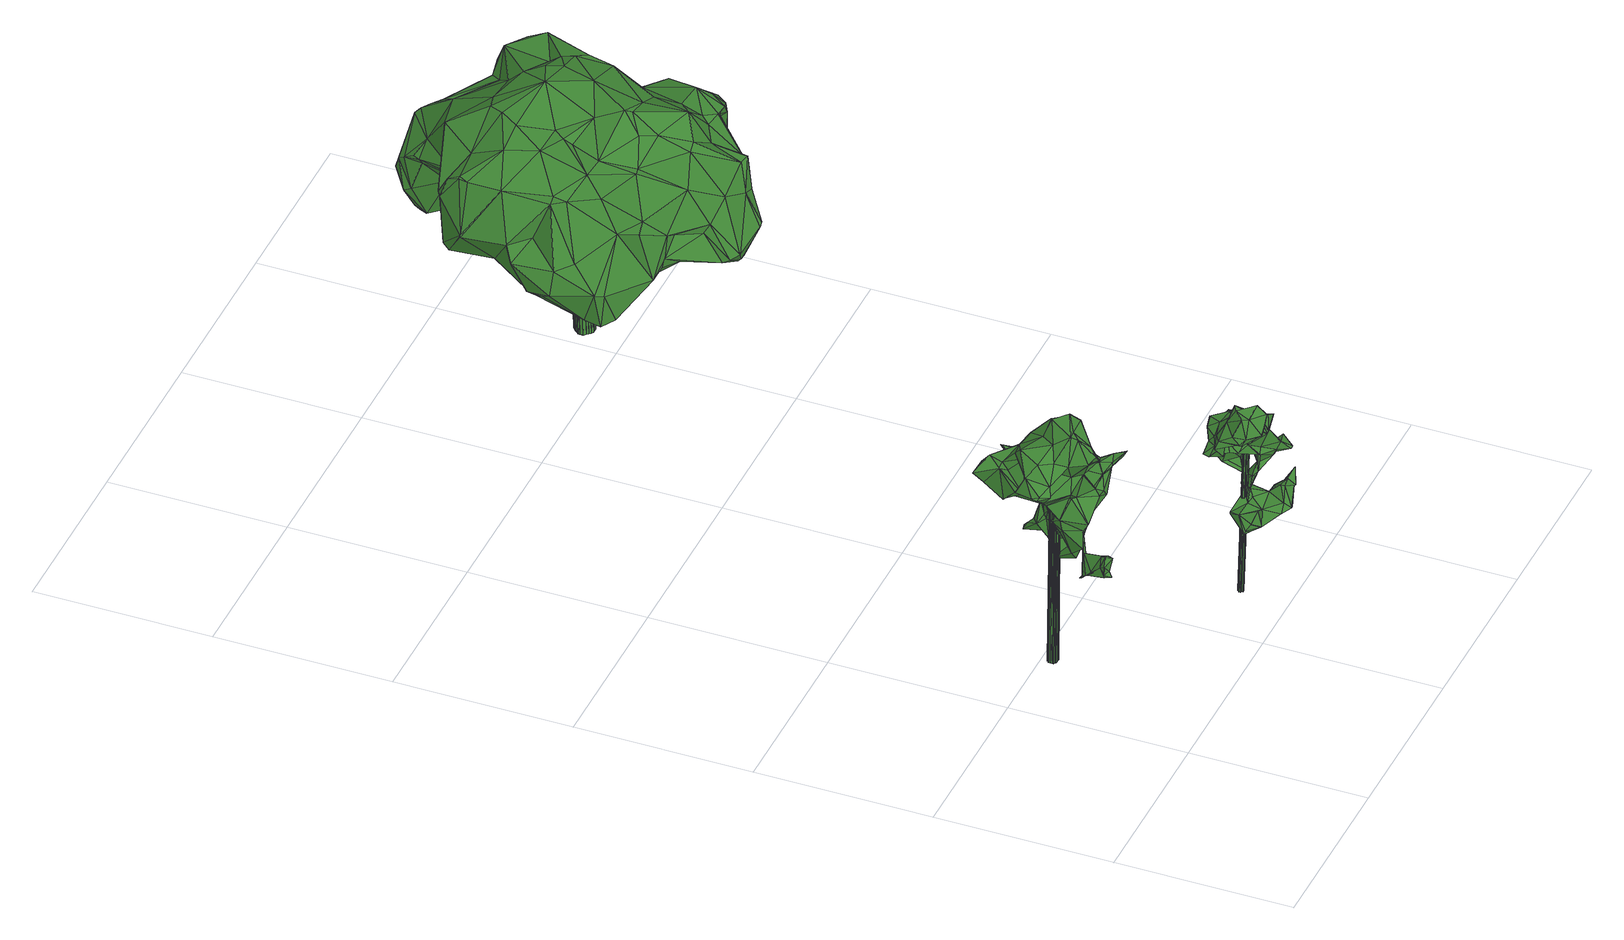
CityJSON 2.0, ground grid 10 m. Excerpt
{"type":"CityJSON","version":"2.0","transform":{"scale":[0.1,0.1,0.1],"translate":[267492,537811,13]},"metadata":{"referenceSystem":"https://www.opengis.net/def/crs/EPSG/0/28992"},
"CityObjects":{
"tree1":{"type":"SolitaryVegetationObject","attributes":{"gtid":152,"crown_width_m":7.51,"crown_median_z":24.7,"crown_r50_m":0.394,"crown_porosity":0.918,"trunk_H_m":10.94,"trunk_DBH_m":0.49,"trunk_radius_m":0.245,"trunk_base_height_m":13.76,"original_gtid":"168"},"geometry":[{"type":"MultiSurface","lod":"3","boundaries":[[[0,1,2]],[[3,4,5]],[[6,7,8]],[[5,4,9]],[[10,11,12]],[[13,14,10]],[[15,16,17]],[[13,18,14]],[[13,19,18]],[[3,14,18]],[[20,21,22]],[[23,22,21]],[[24,25,26]],[[27,28,29]],[[30,31,32]],[[33,34,35]],[[27,17,36]],[[37,38,39]],[[37,39,40]],[[3,41,4]],[[42,43,44]],[[45,46,47]],[[11,14,5]],[[48,49,50]],[[51,52,45]],[[5,14,3]],[[28,53,54]],[[55,56,57]],[[11,10,58]],[[14,11,58]],[[49,42,50]],[[43,42,49]],[[59,60,61]],[[62,63,64]],[[14,58,10]],[[65,54,53]],[[65,66,54]],[[67,46,45]],[[65,53,59]],[[68,8,7]],[[68,23,21]],[[69,70,71]],[[72,73,74]],[[16,64,63]],[[62,16,63]],[[75,29,76]],[[16,36,17]],[[59,53,56]],[[77,57,29]],[[78,79,80]],[[81,82,83]],[[84,85,15]],[[86,69,87]],[[86,88,51]],[[30,62,64]],[[89,90,91]],[[92,93,94]],[[25,95,96]],[[97,23,7]],[[68,7,23]],[[98,20,22]],[[99,100,6]],[[99,40,100]],[[98,22,101]],[[98,101,102]],[[103,104,88]],[[6,100,105]],[[106,105,100]],[[106,100,107]],[[108,109,110]],[[111,112,113]],[[114,67,115]],[[116,117,118]],[[25,119,95]],[[74,120,73]],[[28,54,29]],[[117,121,111]],[[44,43,122]],[[123,76,66]],[[64,15,30]],[[90,2,124]],[[1,124,2]],[[52,104,125]],[[126,127,128]],[[129,128,127]],[[130,131,132]],[[9,4,133]],[[61,24,134]],[[135,31,9]],[[136,31,135]],[[44,137,73]],[[44,73,120]],[[138,80,139]],[[78,80,138]],[[87,140,141]],[[121,117,142]],[[143,109,73]],[[144,109,143]],[[48,43,49]],[[94,145,146]],[[119,25,147]],[[36,56,27]],[[4,41,133]],[[67,45,34]],[[67,34,115]],[[71,70,87]],[[148,103,149]],[[88,149,103]],[[15,64,16]],[[127,142,116]],[[150,70,151]],[[56,15,27]],[[152,10,12]],[[30,153,31]],[[30,85,153]],[[144,154,61]],[[74,155,0]],[[20,8,21]],[[156,157,92]],[[152,12,26]],[[158,159,160]],[[108,73,109]],[[123,12,161]],[[123,161,76]],[[131,162,40]],[[98,8,20]],[[21,8,68]],[[132,131,101]],[[114,163,67]],[[47,164,165]],[[33,115,34]],[[166,35,167]],[[166,33,35]],[[115,33,145]],[[129,127,116]],[[126,128,168]],[[162,37,40]],[[148,38,158]],[[168,110,126]],[[159,126,110]],[[130,132,97]],[[169,66,59]],[[121,39,38]],[[159,158,37]],[[144,91,170]],[[144,170,119]],[[86,87,141]],[[86,141,113]],[[117,111,118]],[[87,69,71]],[[171,136,78]],[[102,99,98]],[[165,140,47]],[[87,47,140]],[[144,89,91]],[[90,41,91]],[[125,104,103]],[[48,50,120]],[[111,113,141]],[[118,111,141]],[[150,151,51]],[[172,80,173]],[[174,37,39]],[[135,175,176]],[[48,122,43]],[[128,137,168]],[[74,122,48]],[[154,119,147]],[[52,51,104]],[[97,132,101]],[[99,6,98]],[[177,157,156]],[[125,83,52]],[[94,146,156]],[[177,156,146]],[[75,76,161]],[[62,30,32]],[[112,178,88]],[[16,179,171]],[[16,32,179]],[[62,32,16]],[[31,179,32]],[[45,83,34]],[[35,34,83]],[[133,135,9]],[[96,26,25]],[[26,134,24]],[[0,2,74]],[[136,79,78]],[[163,1,180]],[[6,8,98]],[[88,104,51]],[[180,1,0]],[[148,158,125]],[[125,103,148]],[[142,174,121]],[[120,181,180]],[[93,182,176]],[[135,133,124]],[[135,124,175]],[[163,180,181]],[[5,9,183]],[[5,183,11]],[[93,92,166]],[[175,114,115]],[[145,175,115]],[[120,180,0]],[[16,171,184]],[[3,18,41]],[[19,41,18]],[[171,179,136]],[[31,136,179]],[[15,85,30]],[[152,26,96]],[[143,73,72]],[[75,185,29]],[[85,185,153]],[[45,52,83]],[[181,120,74]],[[94,93,176]],[[135,176,136]],[[38,148,149]],[[24,147,25]],[[121,174,39]],[[99,102,131]],[[99,131,40]],[[16,184,36]],[[74,2,72]],[[116,142,117]],[[67,163,129]],[[111,178,112]],[[121,178,111]],[[59,186,60]],[[126,174,127]],[[9,31,153]],[[47,187,164]],[[116,118,187]],[[90,72,2]],[[142,127,174]],[[174,126,37]],[[10,152,13]],[[96,13,152]],[[116,188,129]],[[187,188,116]],[[149,121,38]],[[83,189,80]],[[108,110,168]],[[6,190,7]],[[191,190,6]],[[11,161,12]],[[61,169,59]],[[144,61,60]],[[154,144,170]],[[154,170,119]],[[187,47,46]],[[158,189,125]],[[101,131,102]],[[56,27,57]],[[90,124,192]],[[90,192,41]],[[84,15,56]],[[153,183,9]],[[133,192,124]],[[41,192,133]],[[75,183,153]],[[11,183,161]],[[75,161,183]],[[97,190,130]],[[37,158,38]],[[141,165,193]],[[89,72,90]],[[59,56,186]],[[138,186,184]],[[191,105,162]],[[158,194,195]],[[129,196,128]],[[45,47,150]],[[153,185,75]],[[2,114,175]],[[175,124,2]],[[129,181,196]],[[163,2,1]],[[163,114,2]],[[101,22,97]],[[97,22,23]],[[69,151,70]],[[19,91,41]],[[120,155,48]],[[0,155,120]],[[171,78,138]],[[184,171,138]],[[195,60,186]],[[184,56,36]],[[106,197,105]],[[61,154,24]],[[74,48,155]],[[7,190,97]],[[191,6,105]],[[108,168,44]],[[113,112,88]],[[113,88,86]],[[69,86,51]],[[93,82,182]],[[166,167,82]],[[166,82,93]],[[81,79,176]],[[182,82,81]],[[198,170,199]],[[46,188,187]],[[67,188,46]],[[129,188,67]],[[136,176,79]],[[79,173,80]],[[175,145,176]],[[77,55,57]],[[94,176,145]],[[81,176,182]],[[123,66,134]],[[95,119,198]],[[50,44,120]],[[137,44,168]],[[50,42,44]],[[123,134,12]],[[129,163,181]],[[29,185,77]],[[149,200,121]],[[26,12,134]],[[83,125,189]],[[82,167,83]],[[35,83,167]],[[165,164,193]],[[201,72,89]],[[141,193,118]],[[186,56,184]],[[27,56,28]],[[53,28,56]],[[59,66,65]],[[191,162,130]],[[29,66,76]],[[54,66,29]],[[61,134,169]],[[66,169,134]],[[197,100,40]],[[160,159,202]],[[185,55,77]],[[85,84,55]],[[55,185,85]],[[88,200,149]],[[55,84,56]],[[24,154,147]],[[96,95,198]],[[96,198,13]],[[13,198,19]],[[170,198,119]],[[15,17,27]],[[201,143,72]],[[201,144,143]],[[201,89,144]],[[57,27,29]],[[191,130,190]],[[108,44,73]],[[122,73,44]],[[122,74,73]],[[40,39,197]],[[197,107,100]],[[106,107,197]],[[178,121,200]],[[178,200,88]],[[131,130,162]],[[105,197,162]],[[197,39,162]],[[51,45,150]],[[203,204,92]],[[166,92,204]],[[87,70,150]],[[87,150,47]],[[141,140,165]],[[39,37,162]],[[159,37,126]],[[51,151,69]],[[128,196,137]],[[73,137,196]],[[74,196,181]],[[73,196,74]],[[198,199,19]],[[91,199,170]],[[91,19,199]],[[164,187,193]],[[83,172,81]],[[83,80,172]],[[166,146,33]],[[204,203,146]],[[204,146,166]],[[33,146,145]],[[144,202,109]],[[60,202,144]],[[110,109,202]],[[110,202,159]],[[172,173,81]],[[79,81,173]],[[118,193,187]],[[202,60,194]],[[160,202,194]],[[195,194,60]],[[138,189,186]],[[138,139,189]],[[80,189,139]],[[158,160,194]],[[158,195,189]],[[195,186,189]],[[92,94,156]],[[203,157,177]],[[203,92,157]],[[203,177,146]],[[205,206,207]],[[205,207,208]],[[208,207,209]],[[208,209,210]],[[207,206,211]],[[207,211,209]],[[211,206,212]],[[211,212,209]],[[209,212,213]],[[209,213,210]],[[212,206,214]],[[212,214,213]],[[213,214,215]],[[213,215,210]],[[214,206,216]],[[214,216,215]],[[215,216,217]],[[215,217,210]],[[217,216,218]],[[217,218,210]],[[216,206,219]],[[216,219,218]],[[218,219,220]],[[218,220,210]],[[219,206,221]],[[219,221,220]],[[220,221,222]],[[220,222,210]],[[221,206,223]],[[221,223,222]],[[222,223,224]],[[222,224,210]],[[223,206,225]],[[223,225,224]],[[224,225,226]],[[224,226,210]],[[225,206,227]],[[225,227,226]],[[226,227,228]],[[226,228,210]],[[227,206,229]],[[227,229,228]],[[228,229,230]],[[228,230,210]],[[229,206,231]],[[229,231,230]],[[230,231,232]],[[230,232,210]],[[231,206,233]],[[231,233,232]],[[233,206,234]],[[233,234,232]],[[232,234,235]],[[232,235,210]],[[234,206,236]],[[234,236,235]],[[235,236,237]],[[235,237,210]],[[236,206,238]],[[236,238,237]],[[237,238,239]],[[237,239,210]],[[238,206,240]],[[238,240,239]],[[240,206,241]],[[240,241,239]],[[239,241,242]],[[239,242,210]],[[241,206,243]],[[241,243,242]],[[243,206,205]],[[243,205,242]],[[242,205,208]],[[242,208,210]]]}]},
"tree2":{"type":"SolitaryVegetationObject","attributes":{"gtid":309,"crown_width_m":4.74,"crown_median_z":22.27,"crown_r50_m":0.305,"crown_porosity":0.928,"trunk_H_m":8.73,"trunk_DBH_m":0.252,"trunk_radius_m":0.126,"trunk_base_height_m":13.54,"original_gtid":"348"},"geometry":[{"type":"MultiSurface","lod":"3","boundaries":[[[244,245,246]],[[247,248,249]],[[247,249,250]],[[251,252,253]],[[254,255,256]],[[257,258,259]],[[260,261,262]],[[263,264,265]],[[263,265,266]],[[267,268,269]],[[270,271,272]],[[273,245,244]],[[273,244,274]],[[256,275,276]],[[254,256,276]],[[277,249,248]],[[274,278,273]],[[279,280,281]],[[282,283,284]],[[285,254,286]],[[273,278,287]],[[259,288,278]],[[259,278,274]],[[289,290,291]],[[292,285,286]],[[257,259,274]],[[259,258,250]],[[293,294,292]],[[264,294,293]],[[266,295,268]],[[296,297,298]],[[296,298,299]],[[285,292,300]],[[301,302,303]],[[283,302,301]],[[304,305,306]],[[307,308,309]],[[290,310,291]],[[286,293,292]],[[300,311,251]],[[312,268,313]],[[314,315,316]],[[282,317,318]],[[270,319,271]],[[286,254,276]],[[273,320,245]],[[269,295,321]],[[284,283,322]],[[266,312,263]],[[268,312,266]],[[244,257,274]],[[323,270,324]],[[325,313,312]],[[246,257,244]],[[326,257,246]],[[293,286,276]],[[258,247,250]],[[327,328,247]],[[291,329,330]],[[259,250,288]],[[303,331,301]],[[270,332,333]],[[263,334,316]],[[252,251,311]],[[300,292,255]],[[294,292,300]],[[335,336,337]],[[338,336,335]],[[339,282,340]],[[281,341,260]],[[289,342,343]],[[344,345,331]],[[344,331,303]],[[255,292,256]],[[297,328,327]],[[334,346,251]],[[315,307,280]],[[257,326,327]],[[257,327,258]],[[347,245,320]],[[277,348,249]],[[277,349,348]],[[272,324,270]],[[350,305,344]],[[288,250,249]],[[351,352,306]],[[353,268,313]],[[315,279,316]],[[282,354,317]],[[339,354,282]],[[278,288,355]],[[278,355,287]],[[318,333,356]],[[287,355,357]],[[353,358,359]],[[360,359,358]],[[361,362,290]],[[253,334,251]],[[309,341,307]],[[363,364,352]],[[365,366,367]],[[326,246,368]],[[273,367,320]],[[346,294,300]],[[256,294,346]],[[281,280,341]],[[326,297,327]],[[347,324,272]],[[327,247,258]],[[369,349,370]],[[302,371,344]],[[279,281,260]],[[303,302,344]],[[325,265,372]],[[320,367,366]],[[305,345,344]],[[332,373,374]],[[260,341,309]],[[282,318,375]],[[333,319,270]],[[285,255,254]],[[312,265,325]],[[350,306,305]],[[245,368,246]],[[376,343,358]],[[335,377,366]],[[280,307,341]],[[378,330,329]],[[373,335,374]],[[291,330,289]],[[340,354,339]],[[289,361,290]],[[335,366,338]],[[266,265,312]],[[379,380,328]],[[353,313,376]],[[369,338,366]],[[381,382,299]],[[370,383,350]],[[308,315,314]],[[357,369,365]],[[333,318,360]],[[374,335,337]],[[310,378,329]],[[282,375,283]],[[279,384,316]],[[290,362,310]],[[289,330,342]],[[329,291,310]],[[385,330,378]],[[386,387,388]],[[313,389,376]],[[310,362,378]],[[312,325,263]],[[360,318,359]],[[269,268,295]],[[383,306,350]],[[320,324,347]],[[357,296,348]],[[390,391,370]],[[392,393,394]],[[353,392,394]],[[345,305,393]],[[280,279,315]],[[376,389,395]],[[373,377,335]],[[275,372,265]],[[264,263,279]],[[314,316,334]],[[309,308,396]],[[264,311,294]],[[389,313,325]],[[307,315,308]],[[300,294,311]],[[263,397,346]],[[263,346,334]],[[297,326,368]],[[398,331,345]],[[385,364,330]],[[384,263,316]],[[304,362,393]],[[293,275,265]],[[293,276,275]],[[364,363,399]],[[376,400,343]],[[361,343,400]],[[361,400,376]],[[401,363,351]],[[399,363,401]],[[248,386,277]],[[384,279,263]],[[343,361,289]],[[261,396,402]],[[321,403,269]],[[325,313,395]],[[328,348,404]],[[296,404,348]],[[249,348,357]],[[288,405,355]],[[249,355,405]],[[249,405,288]],[[393,403,345]],[[345,403,321]],[[302,283,375]],[[245,347,368]],[[406,368,347]],[[376,358,353]],[[349,277,388]],[[382,296,299]],[[407,360,358]],[[399,408,364]],[[330,364,408]],[[409,381,299]],[[410,381,409]],[[410,409,299]],[[340,411,267]],[[394,361,353]],[[398,321,284]],[[407,358,343]],[[338,391,336]],[[337,350,371]],[[351,306,412]],[[412,306,383]],[[390,337,336]],[[323,324,373]],[[304,393,305]],[[320,366,377]],[[365,369,366]],[[385,378,362]],[[293,265,264]],[[390,370,350]],[[390,350,337]],[[340,393,354]],[[268,411,295]],[[364,304,352]],[[364,385,304]],[[397,325,372]],[[256,372,275]],[[387,413,388]],[[401,351,412]],[[363,352,351]],[[332,270,373]],[[287,414,273]],[[367,273,414]],[[367,414,287]],[[412,383,388]],[[403,393,269]],[[318,317,354]],[[359,354,353]],[[354,392,353]],[[318,354,359]],[[354,393,392]],[[410,407,381]],[[410,299,407]],[[361,394,362]],[[271,319,299]],[[333,360,319]],[[336,391,390]],[[343,342,407]],[[415,407,342]],[[284,322,398]],[[395,313,268]],[[294,256,292]],[[342,330,408]],[[342,408,415]],[[264,402,416]],[[311,416,252]],[[264,416,311]],[[379,296,414]],[[344,371,350]],[[382,404,296]],[[386,388,277]],[[298,297,406]],[[298,406,271]],[[272,271,406]],[[406,347,272]],[[385,362,304]],[[414,296,357]],[[302,337,371]],[[405,357,328]],[[414,357,405]],[[414,405,328]],[[381,415,382]],[[401,412,388]],[[349,388,370]],[[370,388,383]],[[269,393,340]],[[406,297,368]],[[340,282,411]],[[346,397,372]],[[346,372,256]],[[296,379,297]],[[328,297,379]],[[300,255,285]],[[357,365,367]],[[357,367,287]],[[320,377,324]],[[373,324,377]],[[323,373,270]],[[304,306,352]],[[300,251,346]],[[263,325,397]],[[389,325,395]],[[321,295,284]],[[269,340,267]],[[411,268,267]],[[362,394,393]],[[398,345,321]],[[283,301,322]],[[408,399,413]],[[401,413,399]],[[388,413,401]],[[247,328,404]],[[247,404,248]],[[382,248,404]],[[386,413,387]],[[382,386,248]],[[268,295,312]],[[312,295,266]],[[295,411,284]],[[282,284,411]],[[414,328,380]],[[414,380,379]],[[382,415,386]],[[357,355,249]],[[381,407,415]],[[357,348,328]],[[299,319,410]],[[360,410,319]],[[407,410,360]],[[415,413,386]],[[415,408,413]],[[299,417,271]],[[271,417,298]],[[299,298,417]],[[322,301,398]],[[398,301,331]],[[253,314,334]],[[349,369,348]],[[357,348,369]],[[370,391,369]],[[338,369,391]],[[395,268,353]],[[260,262,279]],[[395,353,376]],[[361,376,353]],[[279,262,264]],[[264,262,402]],[[309,396,261]],[[260,309,261]],[[402,262,261]],[[332,356,333]],[[314,396,308]],[[416,402,396]],[[416,396,252]],[[252,396,253]],[[314,253,396]],[[302,356,337]],[[375,356,302]],[[375,318,356]],[[337,356,374]],[[374,356,332]],[[418,419,420]],[[418,420,421]],[[420,419,421]],[[421,419,422]],[[421,422,423]],[[419,424,422]],[[422,424,425]],[[422,425,423]],[[424,419,426]],[[424,426,425]],[[425,426,427]],[[425,427,423]],[[426,419,428]],[[426,428,427]],[[428,419,429]],[[428,429,427]],[[427,429,430]],[[427,430,423]],[[430,429,431]],[[430,431,423]],[[429,419,432]],[[429,432,431]],[[431,432,433]],[[431,433,423]],[[432,419,434]],[[432,434,433]],[[434,419,435]],[[434,435,433]],[[433,435,436]],[[433,436,423]],[[436,435,437]],[[436,437,423]],[[435,419,438]],[[435,438,437]],[[437,438,439]],[[437,439,423]],[[438,419,440]],[[438,440,439]],[[439,440,441]],[[439,441,423]],[[440,419,418]],[[440,418,441]],[[441,418,421]],[[441,421,423]]]}]},
"tree3":{"type":"SolitaryVegetationObject","attributes":{"gtid":210,"crown_width_m":16.77,"crown_median_z":23.37,"crown_r50_m":0.546,"crown_porosity":0.887,"trunk_H_m":9.74,"trunk_DBH_m":1.09,"trunk_radius_m":0.547,"trunk_base_height_m":13.63,"original_gtid":"231"},"geometry":[{"type":"Solid","lod":"3","boundaries":[[[[442,443,444]],[[445,446,447]],[[448,449,450]],[[451,452,453]],[[452,449,453]],[[454,455,456]],[[448,450,443]],[[457,458,459]],[[460,461,462]],[[463,464,465]],[[448,453,449]],[[466,467,468]],[[469,470,471]],[[472,473,474]],[[475,448,443]],[[476,477,478]],[[443,449,444]],[[479,480,459]],[[479,459,481]],[[482,483,484]],[[485,486,487]],[[485,487,488]],[[489,490,476]],[[450,449,443]],[[491,492,493]],[[494,478,477]],[[495,471,496]],[[497,498,499]],[[500,501,502]],[[503,504,505]],[[506,507,508]],[[509,510,511]],[[457,512,513]],[[514,504,503]],[[444,449,452]],[[515,516,517]],[[518,519,520]],[[518,521,519]],[[522,523,524]],[[525,526,482]],[[527,528,529]],[[530,528,527]],[[531,532,533]],[[531,533,519]],[[534,535,491]],[[536,520,535]],[[536,535,534]],[[537,538,539]],[[452,540,522]],[[470,469,541]],[[542,543,544]],[[460,462,531]],[[532,531,462]],[[545,546,547]],[[461,460,548]],[[549,548,460]],[[493,492,462]],[[532,462,492]],[[532,492,533]],[[521,518,536]],[[550,483,503]],[[551,552,517]],[[499,553,554]],[[554,555,499]],[[443,556,475]],[[557,558,559]],[[560,561,489]],[[445,447,562]],[[563,544,564]],[[565,566,567]],[[518,520,536]],[[559,558,488]],[[568,569,488]],[[557,570,571]],[[559,570,557]],[[572,514,573]],[[574,575,576]],[[574,576,546]],[[577,578,444]],[[579,453,448]],[[580,581,582]],[[583,526,470]],[[466,569,584]],[[554,553,534]],[[585,467,466]],[[514,572,465]],[[586,570,587]],[[588,589,556]],[[444,578,442]],[[507,442,578]],[[474,473,590]],[[466,584,591]],[[466,591,585]],[[592,593,594]],[[523,451,590]],[[565,595,596]],[[597,598,599]],[[565,567,600]],[[578,577,486]],[[486,507,578]],[[569,468,601]],[[602,603,604]],[[466,468,569]],[[475,589,605]],[[446,606,495]],[[570,454,587]],[[607,511,594]],[[608,609,610]],[[521,611,519]],[[612,613,500]],[[468,614,601]],[[468,467,614]],[[615,539,464]],[[465,464,539]],[[445,616,446]],[[465,504,514]],[[572,617,465]],[[469,495,618]],[[471,495,469]],[[618,619,469]],[[606,619,618]],[[586,571,570]],[[586,497,571]],[[493,554,491]],[[616,606,446]],[[495,496,446]],[[516,620,477]],[[621,622,623]],[[621,623,543]],[[533,535,519]],[[520,519,535]],[[492,535,533]],[[491,535,492]],[[624,625,626]],[[598,627,559]],[[628,500,613]],[[522,540,523]],[[629,630,631]],[[632,608,610]],[[574,445,562]],[[472,516,477]],[[583,482,526]],[[465,617,463]],[[633,634,635]],[[494,477,509]],[[563,636,544]],[[637,507,506]],[[573,514,503]],[[485,569,638]],[[485,638,486]],[[477,476,472]],[[598,639,599]],[[640,593,641]],[[545,642,643]],[[476,490,473]],[[562,644,484]],[[513,481,458]],[[560,478,494]],[[607,597,511]],[[509,511,597]],[[447,446,496]],[[619,606,645]],[[537,646,538]],[[641,483,482]],[[483,593,573]],[[592,647,572]],[[648,649,650]],[[596,651,652]],[[599,509,597]],[[494,509,599]],[[489,478,560]],[[515,646,537]],[[615,515,537]],[[647,617,572]],[[653,617,647]],[[654,530,655]],[[640,656,593]],[[464,657,615]],[[483,658,484]],[[464,463,657]],[[653,657,617]],[[463,617,657]],[[594,510,592]],[[659,660,480]],[[661,639,559]],[[662,663,664]],[[444,522,577]],[[494,599,560]],[[456,528,665]],[[489,476,478]],[[559,639,598]],[[530,666,655]],[[667,616,445]],[[481,513,668]],[[575,505,576]],[[447,669,562]],[[512,670,671]],[[669,496,471]],[[447,496,669]],[[651,595,600]],[[495,606,618]],[[605,579,475]],[[448,475,579]],[[481,672,479]],[[574,667,445]],[[546,667,574]],[[582,673,674]],[[675,674,676]],[[677,678,542]],[[599,561,560]],[[585,679,680]],[[545,681,546]],[[603,538,502]],[[576,547,546]],[[455,682,456]],[[580,608,632]],[[683,651,600]],[[519,611,531]],[[684,685,549]],[[686,685,684]],[[531,686,684]],[[678,687,688]],[[689,690,691]],[[631,469,619]],[[616,623,692]],[[667,623,616]],[[627,597,693]],[[627,598,597]],[[456,665,454]],[[475,556,589]],[[638,569,508]],[[554,534,491]],[[499,591,497]],[[497,591,584]],[[542,694,624]],[[651,596,595]],[[587,654,586]],[[507,637,442]],[[467,695,614]],[[547,604,501]],[[696,659,695]],[[592,572,593]],[[573,593,572]],[[550,658,483]],[[552,500,502]],[[546,681,667]],[[505,465,602]],[[539,602,465]],[[697,676,673]],[[472,476,473]],[[599,639,561]],[[490,489,561]],[[490,698,473]],[[698,524,473]],[[490,561,698]],[[699,679,585]],[[699,585,591]],[[579,632,453]],[[579,581,632]],[[452,523,540]],[[576,505,604]],[[548,678,688]],[[497,700,571]],[[550,574,658]],[[484,658,574]],[[484,574,562]],[[640,583,701]],[[472,474,516]],[[557,700,558]],[[512,457,596]],[[503,575,550]],[[574,550,575]],[[503,483,573]],[[488,569,485]],[[641,482,640]],[[583,640,482]],[[702,703,704]],[[483,641,593]],[[564,543,642]],[[643,681,545]],[[616,645,606]],[[690,689,705]],[[706,705,689]],[[524,590,473]],[[677,687,678]],[[622,691,692]],[[587,530,654]],[[554,493,707]],[[451,453,632]],[[553,498,708]],[[480,709,649]],[[480,660,709]],[[652,651,683]],[[652,683,677]],[[451,523,452]],[[677,683,687]],[[710,687,683]],[[442,556,443]],[[588,672,481]],[[455,701,682]],[[607,455,711]],[[639,661,561]],[[562,669,644]],[[486,522,698]],[[577,522,486]],[[652,670,512]],[[612,664,646]],[[582,712,697]],[[713,621,542]],[[650,609,580]],[[608,580,609]],[[713,542,678]],[[543,643,642]],[[636,694,714]],[[584,700,497]],[[708,498,586]],[[715,633,671]],[[696,634,660]],[[442,637,672]],[[637,479,672]],[[660,634,633]],[[479,716,659]],[[695,659,716]],[[442,588,556]],[[717,646,664]],[[653,615,657]],[[654,708,586]],[[515,620,516]],[[623,622,692]],[[646,515,517]],[[710,493,462]],[[631,541,469]],[[718,668,680]],[[558,700,488]],[[568,488,700]],[[671,670,650]],[[650,670,662]],[[706,690,705]],[[549,624,719]],[[667,681,623]],[[683,554,707]],[[474,517,516]],[[600,595,565]],[[584,568,700]],[[579,720,581]],[[670,564,628]],[[529,682,583]],[[646,502,538]],[[451,632,590]],[[499,498,553]],[[460,531,684]],[[549,713,548]],[[549,622,713]],[[645,691,619]],[[624,694,719]],[[581,720,582]],[[675,580,582]],[[582,674,675]],[[545,547,642]],[[547,564,642]],[[481,596,721]],[[455,454,722]],[[455,722,711]],[[503,505,575]],[[718,699,499]],[[591,499,699]],[[692,691,645]],[[616,692,645]],[[525,482,484]],[[471,526,669]],[[644,669,526]],[[452,522,444]],[[614,506,601]],[[686,723,691]],[[522,524,698]],[[724,629,619]],[[576,604,547]],[[685,686,725]],[[691,725,686]],[[684,549,460]],[[621,713,622]],[[531,611,686]],[[566,668,567]],[[701,455,607]],[[481,566,596]],[[565,596,566]],[[620,509,477]],[[582,697,673]],[[504,465,505]],[[549,719,622]],[[622,719,691]],[[552,664,500]],[[552,502,646]],[[603,501,604]],[[648,675,676]],[[664,650,662]],[[539,538,602]],[[726,727,512]],[[506,508,601]],[[659,696,660]],[[661,487,698]],[[698,487,486]],[[638,508,507]],[[663,662,728]],[[663,728,729]],[[706,636,563]],[[552,646,517]],[[559,487,661]],[[586,498,497]],[[671,635,512]],[[512,635,634]],[[534,553,708]],[[559,488,487]],[[729,717,663]],[[523,590,524]],[[712,721,697]],[[597,607,693]],[[607,711,693]],[[571,700,557]],[[601,508,569]],[[588,442,672]],[[461,688,687]],[[715,671,730]],[[629,723,731]],[[664,612,500]],[[655,666,536]],[[731,536,666]],[[527,630,530]],[[655,536,708]],[[655,708,654]],[[633,635,671]],[[536,534,708]],[[689,691,719]],[[479,659,480]],[[612,646,717]],[[671,650,649]],[[698,561,661]],[[724,723,629]],[[600,555,683]],[[554,683,555]],[[725,690,626]],[[691,724,619]],[[470,529,583]],[[596,457,721]],[[697,721,457]],[[687,710,461]],[[481,721,732]],[[480,649,648]],[[552,650,664]],[[733,647,510]],[[600,567,718]],[[718,567,668]],[[717,664,663]],[[592,510,647]],[[594,511,510]],[[615,537,539]],[[474,551,517]],[[695,716,506]],[[479,506,716]],[[676,697,457]],[[459,676,457]],[[457,513,458]],[[459,458,481]],[[696,513,512]],[[733,653,647]],[[695,680,696]],[[543,681,643]],[[623,681,543]],[[648,650,675]],[[580,675,650]],[[481,668,566]],[[677,542,652]],[[652,542,563]],[[652,563,670]],[[563,564,670]],[[542,624,563]],[[628,564,547]],[[564,544,543]],[[583,682,701]],[[729,728,628]],[[644,526,525]],[[652,512,596]],[[630,734,530]],[[718,499,555]],[[701,607,656]],[[701,656,640]],[[689,719,694]],[[602,604,505]],[[462,461,710]],[[706,689,694]],[[620,735,509]],[[713,678,548]],[[461,548,688]],[[620,515,735]],[[515,615,735]],[[653,735,615]],[[733,735,653]],[[510,509,735]],[[510,735,733]],[[459,648,676]],[[670,628,728]],[[670,728,662]],[[582,720,712]],[[690,725,691]],[[459,480,648]],[[602,538,603]],[[588,736,589]],[[605,589,579]],[[712,720,736]],[[589,736,720]],[[579,589,720]],[[676,674,673]],[[627,693,722]],[[711,722,693]],[[627,722,559]],[[570,559,722]],[[570,722,454]],[[725,626,625]],[[699,718,679]],[[584,569,568]],[[679,718,680]],[[529,470,541]],[[555,600,718]],[[619,629,631]],[[527,541,630]],[[630,541,631]],[[529,541,527]],[[551,610,650]],[[552,551,650]],[[590,551,474]],[[610,551,590]],[[610,590,632]],[[580,632,581]],[[703,702,715]],[[715,702,633]],[[593,656,594]],[[594,656,607]],[[525,484,644]],[[470,526,471]],[[696,737,634]],[[486,738,507]],[[563,690,706]],[[731,723,521]],[[512,737,696]],[[695,467,680]],[[585,680,467]],[[696,680,513]],[[668,513,680]],[[549,625,624]],[[725,625,549]],[[685,725,549]],[[633,730,739]],[[702,704,730]],[[702,730,633]],[[703,730,704]],[[703,715,730]],[[712,732,721]],[[736,732,712]],[[739,649,709]],[[730,649,739]],[[730,671,649]],[[739,709,633]],[[587,454,665]],[[587,665,530]],[[563,740,690]],[[626,690,740]],[[626,740,563]],[[626,563,624]],[[610,609,650]],[[634,726,512]],[[634,737,726]],[[706,694,636]],[[638,738,486]],[[638,507,738]],[[726,737,727]],[[512,727,737]],[[521,723,611]],[[611,723,686]],[[724,691,723]],[[666,530,734]],[[536,731,521]],[[666,734,731]],[[629,734,630]],[[629,731,734]],[[628,613,729]],[[717,729,613]],[[717,613,612]],[[628,501,500]],[[502,501,603]],[[628,547,501]],[[633,741,660]],[[709,660,741]],[[709,741,633]],[[695,506,614]],[[637,506,479]],[[710,707,493]],[[683,707,710]],[[530,665,528]],[[456,682,528]],[[529,528,682]],[[544,714,542]],[[542,714,694]],[[636,714,544]],[[542,621,543]],[[588,732,736]],[[481,732,588]],[[742,743,744]],[[742,744,745]],[[745,744,746]],[[745,746,747]],[[744,743,748]],[[744,748,746]],[[746,748,749]],[[746,749,747]],[[748,743,750]],[[748,750,749]],[[749,750,751]],[[749,751,747]],[[750,743,752]],[[750,752,751]],[[751,752,753]],[[751,753,747]],[[752,743,754]],[[752,754,753]],[[753,754,755]],[[753,755,747]],[[754,743,756]],[[754,756,755]],[[755,756,757]],[[755,757,747]],[[756,743,758]],[[756,758,757]],[[757,758,759]],[[757,759,747]],[[758,743,760]],[[758,760,759]],[[759,760,761]],[[759,761,747]],[[760,743,762]],[[760,762,761]],[[761,762,763]],[[761,763,747]],[[762,743,764]],[[762,764,763]],[[763,764,765]],[[763,765,747]],[[764,743,766]],[[764,766,765]],[[765,766,767]],[[765,767,747]],[[766,743,768]],[[766,768,767]],[[767,768,769]],[[767,769,747]],[[768,743,770]],[[768,770,769]],[[769,770,771]],[[769,771,747]],[[770,743,772]],[[770,772,771]],[[771,772,773]],[[771,773,747]],[[772,743,774]],[[772,774,773]],[[773,774,775]],[[773,775,747]],[[774,743,776]],[[774,776,775]],[[775,776,777]],[[775,777,747]],[[776,743,778]],[[776,778,777]],[[777,778,779]],[[777,779,747]],[[778,743,780]],[[778,780,779]],[[779,780,781]],[[779,781,747]],[[780,743,782]],[[780,782,781]],[[781,782,783]],[[781,783,747]],[[782,743,784]],[[782,784,783]],[[783,784,785]],[[783,785,747]],[[784,743,786]],[[784,786,785]],[[785,786,787]],[[785,787,747]],[[786,743,788]],[[786,788,787]],[[787,788,789]],[[787,789,747]],[[788,743,790]],[[788,790,789]],[[789,790,791]],[[789,791,747]],[[790,743,742]],[[790,742,791]],[[791,742,745]],[[791,745,747]]]]}]}
},
"vertices":[
[74,85,123],[72,88,123],[68,88,122],[52,93,157],[55,100,151],[51,97,157],[20,64,87],[14,52,94],[13,52,94],[48,107,147],[47,85,166],[43,93,163],[36,80,160],[54,82,158],[49,89,162],[27,116,136],[28,125,124],[18,110,124],[55,84,156],[55,84,155],[13,52,96],[10,51,98],[16,53,98],[13,49,99],[36,70,145],[39,67,149],[39,77,157],[15,102,133],[12,92,134],[16,97,143],[31,123,140],[43,111,137],[37,125,131],[59,117,113],[56,108,108],[53,113,107],[19,110,124],[38,74,100],[37,85,98],[35,73,91],[32,71,91],[61,89,145],[73,66,126],[72,64,130],[67,70,122],[61,107,94],[60,105,93],[69,105,85],[72,71,127],[73,64,130],[74,67,125],[53,106,85],[56,103,90],[12,89,133],[13,88,135],[34,104,141],[20,100,129],[20,97,133],[47,87,165],[22,89,125],[36,80,123],[39,81,132],[33,128,133],[27,129,129],[23,129,132],[16,83,134],[20,85,138],[59,101,111],[11,47,97],[57,115,76],[61,116,76],[63,115,72],[62,86,120],[62,73,120],[67,77,123],[26,104,152],[21,92,149],[24,94,139],[41,101,128],[50,99,126],[41,95,118],[56,105,112],[51,113,110],[50,101,105],[31,113,133],[29,115,139],[54,102,81],[62,112,76],[50,98,80],[50,87,131],[57,92,135],[53,88,139],[59,124,119],[56,119,116],[65,119,121],[43,70,149],[42,71,152],[25,52,98],[20,57,94],[22,63,88],[22,66,85],[24,56,98],[26,59,96],[45,92,94],[54,101,89],[24,66,84],[24,69,81],[24,70,81],[54,69,116],[53,73,117],[53,71,113],[51,83,71],[45,93,72],[60,93,76],[61,100,114],[62,112,117],[54,79,89],[51,81,77],[60,92,76],[48,69,140],[71,77,122],[40,81,82],[69,70,124],[28,86,147],[62,98,129],[47,97,100],[53,75,101],[54,77,95],[56,76,104],[63,87,101],[27,59,95],[27,59,96],[26,55,98],[59,99,137],[33,80,143],[53,106,132],[48,106,129],[59,72,111],[35,98,132],[46,88,131],[70,100,79],[66,97,75],[50,80,86],[52,76,115],[46,77,130],[66,117,120],[70,125,117],[37,70,145],[42,93,98],[41,88,93],[59,110,83],[58,113,80],[42,81,159],[38,109,146],[38,71,143],[71,78,123],[64,122,121],[61,126,121],[38,87,103],[38,71,105],[44,83,114],[34,89,154],[32,70,91],[68,89,110],[70,99,79],[77,99,77],[55,122,116],[51,113,109],[58,69,111],[30,89,140],[44,75,141],[36,115,128],[55,101,110],[46,92,117],[41,76,92],[63,106,121],[61,110,119],[63,129,122],[45,94,72],[38,121,129],[74,86,123],[68,89,111],[55,113,111],[40,97,153],[22,109,125],[29,108,147],[27,91,120],[55,97,90],[54,94,99],[39,94,117],[22,57,92],[23,62,87],[59,97,137],[66,97,76],[42,83,116],[30,91,117],[59,86,113],[25,69,82],[44,73,147],[44,83,152],[51,82,84],[54,85,116],[46,81,114],[63,130,122],[61,126,120],[45,92,8],[42,92,8],[45,93,8],[47,92,117],[47,93,117],[45,92,117],[45,94,8],[44,94,8],[47,94,117],[44,95,8],[46,94,117],[43,95,8],[46,95,117],[45,95,117],[42,95,8],[44,95,117],[41,95,8],[44,94,117],[41,94,8],[43,94,117],[40,94,8],[43,93,117],[40,93,8],[42,92,117],[40,92,8],[43,92,117],[40,91,8],[43,91,117],[41,91,8],[41,90,8],[44,90,117],[42,90,8],[45,90,117],[43,90,8],[46,90,117],[44,90,8],[44,91,8],[47,91,117],[45,91,8],
[115,23,121],[114,30,117],[115,19,117],[133,12,121],[142,18,120],[137,19,125],[130,10,129],[140,6,59],[145,2,61],[144,2,61],[124,20,53],[125,20,54],[126,24,63],[117,16,120],[123,10,120],[121,16,130],[159,15,61],[159,13,64],[153,14,65],[148,16,65],[147,16,64],[141,27,67],[144,30,69],[155,32,78],[148,29,73],[155,32,77],[123,39,98],[124,32,106],[120,30,103],[122,29,124],[118,19,131],[129,30,61],[129,30,60],[143,20,119],[123,24,132],[153,15,66],[158,11,66],[159,13,65],[147,39,87],[145,46,84],[150,43,75],[130,19,51],[131,24,54],[126,26,133],[129,15,134],[153,14,89],[155,15,86],[158,8,88],[133,20,53],[138,24,63],[137,18,59],[149,31,72],[132,27,117],[121,19,113],[122,30,113],[135,24,110],[133,14,53],[151,49,87],[148,44,93],[152,48,96],[154,27,100],[155,37,96],[157,28,101],[166,9,70],[157,5,66],[161,12,64],[158,12,87],[140,7,59],[144,29,71],[142,23,77],[149,8,70],[158,10,68],[149,10,70],[149,35,93],[142,36,95],[134,33,101],[121,34,115],[156,35,77],[148,45,86],[122,42,100],[123,36,106],[139,23,71],[116,18,116],[126,13,116],[129,14,120],[160,8,88],[154,12,94],[157,45,92],[135,40,98],[133,32,96],[143,6,64],[132,44,110],[138,40,111],[137,44,100],[136,44,114],[153,37,87],[155,33,81],[161,13,64],[146,20,94],[143,19,91],[152,45,99],[158,43,92],[136,15,62],[113,32,112],[138,22,123],[144,28,116],[146,35,100],[158,27,103],[158,26,102],[146,22,84],[150,28,93],[127,22,131],[141,37,96],[135,25,125],[143,20,91],[147,24,94],[135,28,95],[153,16,85],[160,19,88],[156,19,107],[152,21,102],[133,31,119],[132,37,115],[129,29,123],[118,22,114],[139,34,118],[147,38,112],[146,37,95],[136,23,64],[127,41,105],[136,44,100],[146,43,88],[143,20,80],[127,38,109],[164,15,91],[120,24,118],[121,20,127],[147,19,103],[138,23,114],[146,34,108],[151,14,66],[160,17,90],[143,21,118],[143,25,116],[145,27,114],[142,21,78],[141,37,110],[138,40,112],[152,21,89],[158,26,88],[152,20,86],[143,21,78],[157,6,66],[138,21,67],[153,42,88],[156,17,109],[146,21,84],[156,20,108],[151,14,65],[156,33,81],[139,22,118],[128,18,129],[120,29,112],[139,24,99],[148,16,105],[144,31,105],[139,26,100],[155,35,77],[153,25,103],[147,16,105],[126,27,125],[145,16,104],[143,7,64],[128,34,110],[139,27,5],[138,28,5],[139,28,5],[141,26,93],[141,27,93],[140,26,93],[138,29,5],[140,27,93],[137,29,5],[139,27,93],[137,28,5],[136,28,5],[139,26,93],[138,26,93],[136,27,5],[139,25,93],[137,27,5],[137,26,5],[139,24,93],[140,24,93],[138,26,5],[140,25,93],[138,27,5],[141,25,93],
[231,508,100],[202,522,91],[210,516,120],[207,339,78],[212,334,79],[207,335,79],[191,514,84],[191,517,104],[197,521,93],[189,503,106],[189,513,107],[191,510,86],[209,399,156],[179,401,144],[204,389,146],[240,466,78],[241,470,82],[229,470,80],[275,370,79],[266,387,77],[295,391,77],[130,412,88],[132,416,86],[138,392,73],[259,473,147],[253,483,135],[253,480,144],[224,338,110],[206,342,119],[200,331,89],[149,475,91],[155,479,119],[156,475,89],[203,513,66],[147,476,122],[136,460,109],[146,465,137],[228,491,107],[215,481,104],[244,472,84],[174,361,111],[158,362,93],[171,361,98],[222,469,146],[204,492,140],[195,466,155],[221,460,155],[148,472,134],[152,479,121],[287,397,114],[296,385,86],[296,397,82],[145,460,137],[222,329,92],[208,334,80],[248,435,154],[255,429,136],[268,439,129],[177,422,68],[177,408,77],[176,422,68],[144,377,73],[142,380,72],[158,392,83],[241,484,132],[225,506,121],[240,485,132],[145,441,137],[150,416,132],[152,415,136],[242,437,98],[255,451,94],[138,383,71],[148,446,90],[148,471,88],[161,456,85],[272,376,129],[282,373,117],[283,378,120],[267,367,127],[193,502,119],[185,503,111],[174,481,119],[181,360,107],[196,346,107],[221,366,137],[213,382,142],[215,365,135],[230,372,148],[281,372,83],[294,379,84],[295,381,86],[273,401,131],[286,392,118],[269,384,133],[160,427,83],[170,421,73],[149,410,79],[187,507,111],[235,345,120],[249,408,76],[220,395,68],[211,407,73],[212,396,62],[202,369,74],[191,397,77],[263,387,77],[265,385,80],[165,365,91],[175,460,103],[174,446,81],[263,414,124],[282,416,108],[265,427,108],[210,512,84],[227,440,160],[224,449,160],[209,443,162],[147,465,138],[165,466,140],[195,339,85],[228,415,103],[211,410,71],[264,452,87],[260,455,86],[264,450,89],[242,454,148],[246,481,148],[223,422,159],[242,440,156],[134,385,93],[138,381,91],[194,362,80],[173,377,88],[176,381,88],[211,513,123],[218,510,122],[200,505,65],[206,471,78],[203,482,76],[212,460,69],[192,357,129],[261,463,151],[273,461,124],[248,421,151],[226,396,150],[234,504,85],[224,491,67],[177,477,112],[269,453,134],[137,397,108],[153,380,121],[153,408,134],[263,451,86],[256,455,83],[168,429,150],[175,445,157],[163,447,149],[266,448,90],[249,486,136],[151,407,79],[172,414,73],[174,404,79],[203,510,64],[227,334,90],[166,402,144],[204,480,100],[201,459,103],[180,466,109],[274,369,118],[174,421,72],[177,409,77],[252,485,135],[136,423,85],[221,350,84],[128,407,91],[224,329,94],[237,340,103],[136,460,108],[225,385,78],[231,379,82],[215,367,74],[251,403,82],[270,403,96],[258,417,106],[186,428,151],[204,406,83],[242,347,119],[238,363,125],[241,344,120],[197,492,92],[226,438,132],[232,440,132],[225,427,107],[209,400,77],[230,495,107],[235,479,134],[180,455,159],[163,370,125],[156,369,122],[213,403,59],[214,395,63],[194,349,102],[235,346,99],[167,433,79],[131,406,105],[214,465,77],[202,459,104],[199,453,98],[261,448,90],[244,431,93],[126,428,107],[241,396,143],[247,383,138],[168,395,129],[131,421,88],[167,361,95],[231,474,127],[228,471,128],[184,463,158],[193,443,102],[186,432,109],[176,444,82],[213,396,153],[253,374,129],[210,364,74],[260,452,91],[196,335,87],[220,430,97],[217,432,103],[233,500,97],[214,455,64],[213,455,65],[212,459,70],[221,451,66],[253,414,74],[261,393,73],[273,460,123],[266,461,122],[210,371,72],[190,384,136],[266,418,96],[274,370,82],[268,382,83],[268,379,111],[268,395,75],[265,391,75],[227,379,86],[239,388,117],[238,361,104],[226,370,89],[182,422,150],[225,385,81],[253,468,124],[251,460,121],[231,463,69],[178,486,145],[271,456,125],[240,447,155],[186,383,136],[218,426,139],[208,416,117],[188,434,130],[208,380,106],[213,398,106],[274,404,97],[256,409,135],[204,466,130],[283,397,80],[183,417,147],[223,485,68],[260,390,76],[219,392,71],[213,427,107],[237,480,129],[164,424,97],[264,452,120],[231,379,83],[218,485,70],[240,466,77],[202,413,152],[261,368,126],[241,354,115],[259,385,113],[246,430,134],[253,423,105],[203,419,107],[193,406,95],[190,441,126],[260,368,127],[241,471,80],[146,424,111],[251,370,126],[135,434,111],[224,488,66],[258,446,125],[212,492,120],[195,451,131],[233,418,109],[210,459,144],[218,422,6],[212,422,6],[218,424,6],[217,425,104],[217,426,104],[212,425,104],[217,425,6],[216,428,104],[216,426,6],[216,429,104],[215,427,6],[215,430,104],[214,428,6],[213,430,104],[213,428,6],[212,430,104],[211,428,6],[210,430,104],[210,427,6],[209,430,104],[209,426,6],[208,429,104],[208,425,6],[207,428,104],[207,424,6],[206,427,104],[207,423,6],[206,425,104],[207,421,6],[206,424,104],[208,420,6],[207,422,104],[209,419,6],[208,421,104],[210,418,6],[209,420,104],[211,417,6],[210,420,104],[212,417,6],[212,419,104],[214,417,6],[213,420,104],[215,418,6],[214,420,104],[216,419,6],[215,421,104],[217,420,6],[216,422,104],[218,421,6],[217,423,104]
]}
